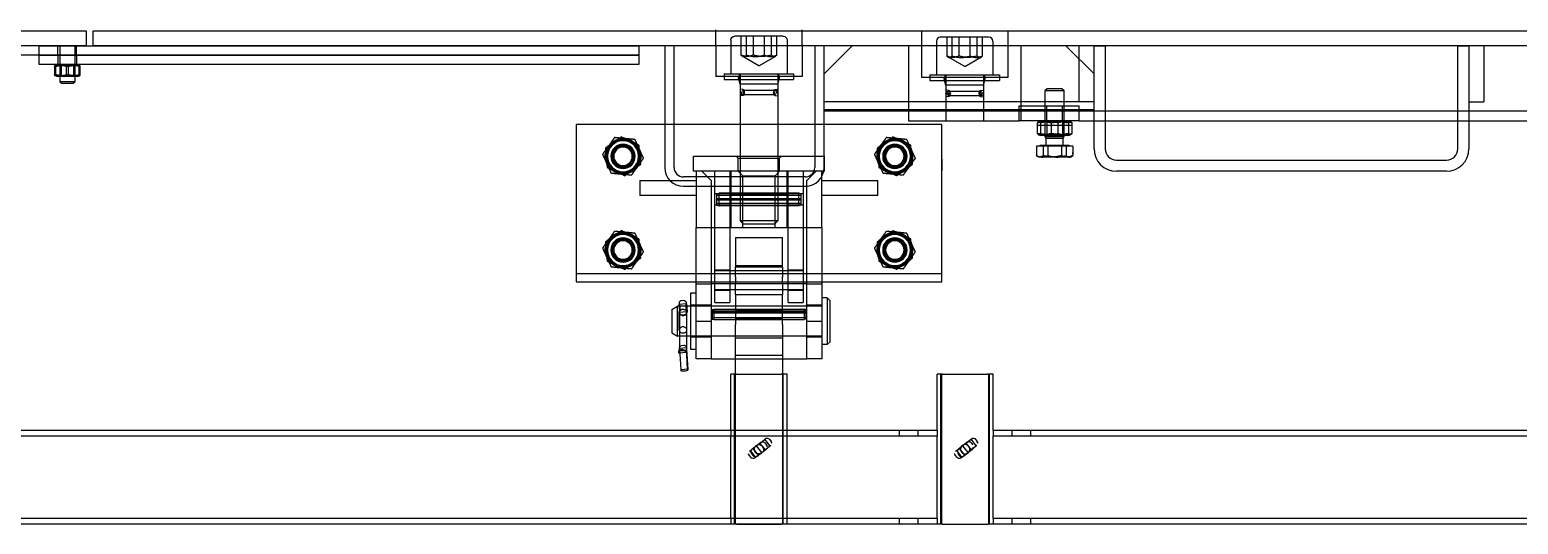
# Model space of a CAD drawing. Header units: millimetres. Extents: x 400408 to 401334, y 4543945 to 4544229.
# Drawn here: x 401205.904 to 401206.698, y 4544000.278 to 4544000.541 of the extents above; entities that cross this region are included whole.
import ezdxf

# ---------------------------------------------------------------- set-up
doc = ezdxf.new("R2010")
doc.units = ezdxf.units.MM
doc.layers.add('görünüş prota', color=4, linetype='Continuous')
doc.layers.add('kiris prota', color=6, linetype='Continuous')

# ---------------------------------------------------------------- blocks, each defined once
blk = doc.blocks.new('Z317626Zaviranipudorys')
at = {"layer": 'görünüş prota', "color": 253, "ltscale": 12.251899}
for p, q in [((463, 8945.49), (463, 8953.49)), ((473, 8949.99), (499, 8949.99)), ((476.42, 8939.99), (476.42, 8949.99)), ((479.39, 8939.99), (479.39, 8949.99)), ((483.03, 8939.99), (483.03, 8949.99)), ((488.98, 8939.99), (488.98, 8949.99)), ((492.62, 8939.99), (492.62, 8949.99)), ((495.59, 8949.99), (495.59, 8939.99)), ((509, 8945.49), (509, 8953.49)), ((463, 8945.49), (463, 8928.49)), ((471, 8947.99), (471, 8929.99)), ((501, 8947.99), (501, 8929.99)), ((509, 8945.49), (509, 8928.49)), ((486, 8934.32), (477.08, 8939.47)), ((486, 8934.32), (494.92, 8939.47)), ((463, 8928.49), (509, 8928.49)), ((504.5, 8929.99), (467.5, 8929.99)), ((467.5, 8929.99), (467.5, 8926.99)), ((504.5, 8926.99), (467.5, 8926.99)), ((476, 8924.49), (474.93, 8928.49)), ((475.5, 8929.99), (475.5, 8926.99)), ((476, 8929.89), (476, 8921.95)), ((496, 8929.89), (496, 8921.95)), ((496, 8924.49), (497.08, 8928.49)), ((496.5, 8929.99), (496.5, 8926.99)), ((504.5, 8929.99), (504.5, 8926.99)), ((476, 8924.49), (496, 8924.49)), ((476, 8924.49), (476, 8905.49)), ((476, 8918.03), (476, 8905.49)), ((477.6, 8921.63), (476.19, 8921.75)), ((477.6, 8918.35), (476.19, 8918.22)), ((494.85, 8921.19), (477.15, 8921.19)), ((477.15, 8918.79), (494.85, 8918.79)), ((478.05, 8921.13), (478.05, 8918.85)), ((493.95, 8921.13), (493.95, 8918.85)), ((494.41, 8921.63), (495.82, 8921.75)), ((494.41, 8918.35), (495.82, 8918.22)), ((496, 8924.49), (496, 8905.49)), ((496, 8918.03), (496, 8905.49)), ((388.5, 8884.49), (388.5, 8902.99)), ((388.5, 8902.99), (462.25, 8902.99)), ((462.25, 8902.99), (468.25, 8902.99)), ((468.25, 8902.99), (476, 8902.99)), ((476, 8905.49), (476, 8885.99)), ((476, 8902.99), (496, 8902.99)), ((496, 8905.49), (496, 8885.99)), ((496, 8902.99), (583.5, 8902.99)), ((583.5, 8902.99), (583.5, 8818.99)), ((460.22, 8885.99), (451, 8885.99)), ((451, 8884.49), (451, 8885.99)), ((467.38, 8885.99), (460.22, 8885.99)), ((521, 8885.99), (467.38, 8885.99)), ((475, 8884.99), (474, 8885.99)), ((476, 8885.99), (476, 8851.52)), ((496, 8885.99), (496, 8851.52)), ((497, 8884.99), (498, 8885.99)), ((521, 8877.99), (521, 8885.99)), ((388.25, 8878.49), (388.25, 8884.49)), ((388.5, 8878.49), (388.5, 8884.49)), ((388.5, 8818.99), (388.5, 8878.49)), ((451, 8878.49), (451, 8884.49)), ((451, 8877.99), (451, 8878.49)), ((451, 8877.99), (452.5, 8877.99)), ((452.5, 8877.99), (519.5, 8877.99)), ((452.5, 8847.99), (452.5, 8877.99)), ((455.5, 8877.99), (460.5, 8872.99)), ((462.5, 8877.99), (462.5, 8847.99)), ((470.5, 8847.99), (470.5, 8877.99)), ((471, 8847.99), (471, 8877.99)), ((497, 8884.99), (475, 8884.99)), ((475, 8877.99), (475, 8884.99)), ((477.36, 8875.64), (475, 8877.99)), ((494.65, 8875.64), (497, 8877.99)), ((497, 8877.99), (497, 8884.99)), ((501, 8877.99), (501, 8847.99)), ((501.5, 8877.99), (501.5, 8847.99)), ((509.5, 8847.99), (509.5, 8877.99)), ((511.5, 8872.99), (516.5, 8877.99)), ((519.5, 8877.99), (519.5, 8847.99)), ((519.5, 8877.99), (521, 8877.99)), ((452.5, 8872.99), (422.5, 8872.99)), ((422.5, 8864.99), (422.5, 8872.99)), ((460.5, 8847.99), (460.5, 8872.99)), ((494.65, 8875.64), (477.36, 8875.64)), ((477.36, 8847.99), (477.36, 8875.64)), ((494.65, 8847.99), (494.65, 8875.64)), ((511.5, 8872.99), (511.5, 8847.99)), ((549.5, 8872.99), (519.5, 8872.99)), ((549.5, 8872.99), (549.5, 8864.99)), ((422.5, 8864.99), (452.5, 8864.99)), ((462.5, 8865.99), (470.5, 8865.99)), ((463.5, 8866.02), (464.7, 8866.34)), ((463.5, 8859.96), (463.5, 8866.02)), ((463.5, 8865.14), (508.5, 8865.14)), ((464.7, 8863.41), (463.5, 8863.37)), ((463.5, 8863.26), (508.5, 8863.26)), ((508.5, 8862.72), (463.5, 8862.72)), ((463.5, 8862.61), (464.7, 8862.57)), ((464.7, 8859.64), (464.7, 8866.34)), ((464.7, 8866.34), (507.3, 8866.34)), ((507.3, 8863.41), (464.7, 8863.41)), ((464.7, 8862.57), (507.3, 8862.57)), ((501, 8865.99), (471, 8865.99)), ((501.5, 8865.99), (509.5, 8865.99)), ((507.3, 8859.64), (507.3, 8866.34)), ((508.5, 8866.02), (507.3, 8866.34)), ((508.5, 8863.37), (507.3, 8863.41)), ((507.3, 8862.57), (508.5, 8862.61)), ((508.5, 8859.96), (508.5, 8866.02)), ((519.5, 8864.99), (549.5, 8864.99)), ((462.5, 8859.99), (470.5, 8859.99)), ((463.5, 8860.84), (508.5, 8860.84)), ((463.5, 8859.96), (464.7, 8859.64)), ((464.7, 8859.64), (507.3, 8859.64)), ((501, 8859.99), (471, 8859.99)), ((501.5, 8859.99), (509.5, 8859.99)), ((508.5, 8859.96), (507.3, 8859.64)), ((452.5, 8847.99), (452.5, 8797.99)), ((519.5, 8847.99), (452.5, 8847.99)), ((460.5, 8797.99), (460.5, 8847.99)), ((462.5, 8847.99), (462.5, 8807.99)), ((470.5, 8807.99), (470.5, 8847.99)), ((476, 8851.52), (496, 8851.52)), ((477.54, 8849.99), (476, 8851.52)), ((494.47, 8849.99), (477.54, 8849.99)), ((494.47, 8849.99), (496, 8851.52)), ((501.5, 8847.99), (501.5, 8807.99)), ((509.5, 8807.99), (509.5, 8847.99)), ((511.5, 8847.99), (511.5, 8797.99)), ((519.5, 8797.99), (519.5, 8847.99)), ((473.5, 8832.79), (473.5, 8842.7)), ((498.5, 8842.7), (473.5, 8842.7)), ((498.5, 8842.7), (498.5, 8832.79)), ((473.5, 8826.77), (473.5, 8832.79)), ((498.5, 8832.79), (498.5, 8826.77)), ((583.5, 8823.49), (388.5, 8823.49)), ((470.5, 8825.49), (462.5, 8825.49)), ((470.5, 8824.99), (462.5, 8824.99)), ((501.5, 8824.99), (470.5, 8824.99)), ((498.5, 8827.7), (473.5, 8827.7)), ((473.5, 8826.77), (498.5, 8826.77)), ((473.5, 8826.77), (473.5, 8824.99)), ((473.5, 8824.99), (473.5, 8821.65)), ((498.5, 8824.99), (498.5, 8826.77)), ((498.5, 8821.65), (498.5, 8824.99)), ((509.5, 8825.49), (501.5, 8825.49)), ((509.5, 8824.99), (501.5, 8824.99)), ((452.5, 8818.99), (388.5, 8818.99)), ((460.5, 8818.99), (452.5, 8818.99)), ((460.5, 8817.99), (452.5, 8817.99)), ((462.5, 8818.99), (460.5, 8818.99)), ((460.5, 8817.99), (462.5, 8817.99)), ((509.5, 8818.99), (462.5, 8818.99)), ((462.5, 8817.99), (509.5, 8817.99)), ((470.5, 8814.99), (462.5, 8814.99)), ((470.5, 8814.49), (462.5, 8814.49)), ((501.5, 8814.99), (470.5, 8814.99)), ((473.5, 8818.23), (473.5, 8821.65)), ((473.5, 8818.23), (473.5, 8814.99)), ((473.5, 8814.99), (473.5, 8812.23)), ((498.5, 8821.65), (498.5, 8818.23)), ((498.5, 8814.99), (498.5, 8818.23)), ((498.5, 8812.23), (498.5, 8814.99)), ((509.5, 8814.99), (501.5, 8814.99)), ((509.5, 8814.49), (501.5, 8814.49)), ((511.5, 8818.99), (509.5, 8818.99)), ((509.5, 8817.99), (511.5, 8817.99)), ((519.5, 8818.99), (511.5, 8818.99)), ((519.5, 8817.99), (511.5, 8817.99)), ((583.5, 8818.99), (519.5, 8818.99)), ((448, 8808.89), (449.6, 8810.49)), ((448, 8787.09), (448, 8808.89)), ((449.6, 8810.49), (449.6, 8785.49)), ((449.6, 8810.49), (452.5, 8810.49)), ((452.5, 8806.49), (460.5, 8806.49)), ((470.5, 8807.99), (462.5, 8807.99)), ((473.5, 8796.23), (473.5, 8812.23)), ((498.5, 8812.23), (473.5, 8812.23)), ((498.5, 8806.2), (473.5, 8806.2)), ((498.5, 8812.23), (498.5, 8796.23)), ((509.5, 8807.99), (501.5, 8807.99)), ((511.5, 8806.49), (519.5, 8806.49)), ((519.5, 8812.99), (522.5, 8812.99)), ((519.5, 8806.49), (522.5, 8806.49)), ((522.5, 8812.99), (522.5, 8782.99)), ((524.67, 8802.95), (524.88, 8806.38)), ((524.86, 8807.36), (528.53, 8806.99)), ((526.33, 8809.07), (527.43, 8808.96)), ((528.61, 8806.17), (528.42, 8803.29)), ((452.5, 8805.99), (460.5, 8805.99)), ((460.5, 8805.99), (473.5, 8805.99)), ((461, 8804.25), (461.9, 8804.5)), ((461, 8804.25), (461, 8799.14)), ((461.9, 8803.61), (461, 8803.44)), ((511, 8803.5), (461, 8803.5)), ((461, 8802.92), (461.9, 8803.04)), ((461, 8802.93), (511, 8802.93)), ((511, 8802.56), (461, 8802.56)), ((511, 8799.9), (461, 8799.9)), ((461, 8799.14), (461.9, 8798.9)), ((461.9, 8804.5), (461.9, 8798.9)), ((510.1, 8804.5), (461.9, 8804.5)), ((510.1, 8803.61), (461.9, 8803.61)), ((461.9, 8803.04), (510.1, 8803.04)), ((510.1, 8798.9), (461.9, 8798.9)), ((473.5, 8805.99), (498.5, 8805.99)), ((498.5, 8804.2), (473.5, 8804.2)), ((498.5, 8799.2), (473.5, 8799.2)), ((498.5, 8805.99), (511.5, 8805.99)), ((510.1, 8804.5), (510.1, 8798.9)), ((511, 8804.25), (510.1, 8804.5)), ((511, 8803.44), (510.1, 8803.61)), ((510.1, 8803.04), (511, 8802.92)), ((511, 8799.14), (510.1, 8798.9)), ((511, 8804.25), (511, 8799.14)), ((511.5, 8805.99), (522.5, 8805.99)), ((522.5, 8805.99), (524.53, 8805.99)), ((524.46, 8803.72), (524.67, 8802.95)), ((524.5, 8793.21), (524.5, 8802.77)), ((524.5, 8802.5), (524.69, 8802.08)), ((524.53, 8805.99), (528.6, 8805.99)), ((524.59, 8802.56), (524.59, 8802.31)), ((524.59, 8802.31), (524.59, 8802.29)), ((524.59, 8802.29), (524.59, 8789.99)), ((524.67, 8802.95), (528.34, 8802.58)), ((525.72, 8801.35), (526.82, 8801.24)), ((526.19, 8804.29), (527.29, 8804.18)), ((528.34, 8802.58), (528.13, 8803.34)), ((528.55, 8806), (528.34, 8802.58)), ((528.42, 8803.33), (528.42, 8803.31)), ((528.42, 8803.31), (528.42, 8802.29)), ((528.42, 8802.29), (528.42, 8789.99)), ((528.5, 8793.21), (528.5, 8802.77)), ((528.6, 8805.99), (529.5, 8805.99)), ((529.5, 8789.99), (529.5, 8805.99)), ((532.5, 8804.26), (529.5, 8805.99)), ((532.5, 8804.26), (532.5, 8791.72)), ((460.5, 8797.99), (452.5, 8797.99)), ((452.5, 8797.99), (452.5, 8777.99)), ((460.5, 8777.99), (460.5, 8797.99)), ((519.5, 8797.99), (511.5, 8797.99)), ((511.5, 8797.99), (511.5, 8777.99)), ((519.5, 8777.99), (519.5, 8797.99)), ((532.5, 8791.72), (529.5, 8789.99)), ((448, 8787.09), (449.6, 8785.49)), ((449.6, 8785.49), (452.5, 8785.49)), ((452.5, 8789.99), (460.5, 8789.99)), ((452.5, 8789.49), (460.5, 8789.49)), ((460.5, 8789.99), (473.5, 8789.99)), ((473.5, 8789.99), (498.5, 8789.99)), ((498.5, 8789.2), (473.5, 8789.2)), ((498.5, 8789.99), (511.5, 8789.99)), ((511.5, 8789.99), (522.5, 8789.99)), ((511.5, 8789.49), (519.5, 8789.49)), ((519.5, 8789.49), (522.5, 8789.49)), ((519.5, 8782.99), (522.5, 8782.99)), ((522.5, 8789.99), (529.5, 8789.99)), ((524.59, 8783.16), (524, 8772.17)), ((524.06, 8772.46), (524.67, 8783.84)), ((524.59, 8789.99), (524.59, 8783.14)), ((524.59, 8783.18), (524.59, 8783.16)), ((524.67, 8783.84), (525.09, 8781.32)), ((524.67, 8783.84), (528.34, 8783.46)), ((527.29, 8785.07), (526.19, 8785.18)), ((526.58, 8782.84), (527.68, 8782.73)), ((528.34, 8783.46), (527.73, 8772.08)), ((528.76, 8780.94), (528.34, 8783.46)), ((528.4, 8784.09), (528.42, 8784)), ((528.42, 8789.99), (528.42, 8783.91)), ((528.42, 8784), (528.8, 8781.7)), ((452.5, 8777.99), (460.5, 8777.99)), ((473.5, 8777.99), (460.5, 8777.99)), ((473.5, 8779.7), (498.5, 8779.7)), ((498.5, 8777.99), (473.5, 8777.99)), ((511.5, 8777.99), (498.5, 8777.99)), ((511.5, 8777.99), (519.5, 8777.99)), ((525.09, 8781.32), (525.14, 8781.73)), ((525.09, 8781.32), (528.21, 8781)), ((525.72, 8782.24), (526.82, 8782.12)), ((528.21, 8781), (528.76, 8780.94)), ((528.81, 8781.36), (528.76, 8780.94)), ((524, 8772.23), (524.06, 8772.46)), ((524.06, 8772.46), (527.73, 8772.08)), ((525.14, 8771.41), (526.24, 8771.3)), ((527.73, 8772.08), (527.67, 8771.85))]:
    blk.add_line(p, q, dxfattribs=at)
at = {"layer": 'görünüş prota', "color": 253}
for p, q in [((473.5, 8796.23), (473.5, 8769.7)), ((498.5, 8769.7), (498.5, 8796.23)), ((471, 8769.7), (474, 8769.7)), ((471, 8689.7), (471, 8769.7)), ((498, 8769.7), (474, 8769.7)), ((498, 8769.7), (501, 8769.7)), ((501, 8739.7), (501, 8769.7)), ((501, 8739.7), (501, 8736.7)), ((501, 8692.7), (501, 8736.7)), ((482.82, 8733.09), (481.96, 8732)), ((486.93, 8726.04), (482.23, 8729.74)), ((485.08, 8733.35), (489.78, 8729.65)), ((490.04, 8727.39), (489.19, 8726.3)), ((471, 8689.7), (474, 8689.7)), ((498, 8689.7), (474, 8689.7)), ((498, 8689.7), (501, 8689.7)), ((501, 8692.7), (501, 8689.7))]:
    blk.add_line(p, q, dxfattribs=at)
at = {"layer": 'görünüş prota', "color": 253, "ltscale": 11.728313}
for p, q in [((473, 8689.7), (473, 8769.7)), ((473.5, 8769.7), (473.5, 8689.7)), ((498.5, 8689.7), (498.5, 8769.7)), ((499, 8689.7), (499, 8769.7))]:
    blk.add_line(p, q, dxfattribs=at)
at = {"layer": 'görünüş prota', "color": 253, "ltscale": 0.238853}
for p, q in [((480.41, 8734.99), (479.56, 8733.9)), ((491.24, 8726.44), (490.39, 8725.36))]:
    blk.add_line(p, q, dxfattribs=at)
at = {"layer": 'görünüş prota', "color": 253, "ltscale": 0.796409}
for p, q in [((482.99, 8735.01), (480.14, 8731.4)), ((485.62, 8732.93), (482.77, 8729.32)), ((487.43, 8731.5), (484.58, 8727.89)), ((489.23, 8730.08), (486.38, 8726.47)), ((490.67, 8728.95), (487.82, 8725.33))]:
    blk.add_line(p, q, dxfattribs=at)
at = {"layer": 'görünüş prota', "color": 253, "ltscale": 1.53427}
for p, q in [((485.08, 8733.35), (482.59, 8735.32)), ((479.74, 8731.71), (482.23, 8729.74))]:
    blk.add_line(p, q, dxfattribs=at)
at = {"layer": 'görünüş prota', "color": 253, "ltscale": 0.792562}
for p, q in [((491.06, 8728.63), (489.78, 8729.65)), ((486.93, 8726.04), (488.21, 8725.02))]:
    blk.add_line(p, q, dxfattribs=at)
at = {"layer": 'görünüş prota', "color": 253, "ltscale": 12.251899}
for centre, radius in [((413.5, 8885.99), 8.6), ((413.5, 8885.99), 8.5), ((413.5, 8885.99), 8.3), ((558.5, 8885.99), 8.6), ((558.5, 8885.99), 8.5), ((558.5, 8885.99), 8.3), ((413.5, 8885.99), 6.5), ((413.5, 8885.99), 6), ((413.5, 8885.99), 6), ((413.5, 8885.99), 5.53), ((413.5, 8885.99), 5.05), ((413.5, 8885.99), 4.93), ((558.5, 8885.99), 6.5), ((558.5, 8885.99), 6), ((558.5, 8885.99), 6), ((558.5, 8885.99), 5.53), ((558.5, 8885.99), 5.05), ((558.5, 8885.99), 4.93), ((413.5, 8835.99), 8.6), ((413.5, 8835.99), 8.5), ((413.5, 8835.99), 8.3), ((413.5, 8835.99), 6.5), ((413.5, 8835.99), 6), ((413.5, 8835.99), 6), ((413.5, 8835.99), 5.53), ((413.5, 8835.99), 5.05), ((413.5, 8835.99), 4.93), ((558.5, 8835.99), 8.6), ((558.5, 8835.99), 8.5), ((558.5, 8835.99), 8.3), ((558.5, 8835.99), 6.5), ((558.5, 8835.99), 6), ((558.5, 8835.99), 6), ((558.5, 8835.99), 5.53), ((558.5, 8835.99), 5.05), ((558.5, 8835.99), 4.93)]:
    blk.add_circle(centre, radius, dxfattribs=at)
for centre, radius, start, end in [((473, 8947.99), 2, 90, 180), ((499, 8947.99), 2, 0, 90), ((475.9, 8929.89), 0.1, 0, 90), ((496.1, 8929.89), 0.1, 90, 180), ((477.15, 8919.99), 1.2, 90, 270), ((476.2, 8921.95), 0.2, 180, 265), ((476.2, 8918.03), 0.2, 95, 180), ((477.15, 8919.99), 1.2, 270, 90), ((477.55, 8921.13), 0.5, 0, 85), ((477.55, 8918.85), 0.5, 275, 0), ((494.85, 8919.99), 1.2, 90, 270), ((494.45, 8921.13), 0.5, 95, 180), ((494.45, 8918.85), 0.5, 180, 265), ((494.85, 8919.99), 1.2, 270, 90), ((495.8, 8921.95), 0.2, 275, 0), ((495.8, 8918.03), 0.2, 0, 85), ((413.5, 8885.99), 9, 114.6739, 174.6739), ((413.5, 8885.99), 9.5, 95.39659, 155.39659), ((413.5, 8885.99), 9, 54.6739, 114.6739), ((413.5, 8885.99), 9.5, 35.39659, 95.39659), ((558.5, 8885.99), 9, 114.6739, 174.6739), ((558.5, 8885.99), 9.5, 95.39659, 155.39659), ((558.5, 8885.99), 9, 54.6739, 114.6739), ((558.5, 8885.99), 9.5, 35.39659, 95.39659), ((413.5, 8885.99), 9.5, 155.39659, 189.08472), ((413.5, 8885.99), 9, 174.6739, 234.6739), ((413.5, 8885.99), 9, 354.6739, 54.6739), ((413.5, 8885.99), 9.5, 350.91528, 35.39659), ((558.5, 8885.99), 9.5, 155.39659, 215.39659), ((558.5, 8885.99), 9, 174.6739, 234.6739), ((558.5, 8885.99), 9, 354.6739, 54.6739), ((558.5, 8885.99), 9.5, 335.39659, 35.39659), ((413.5, 8885.99), 9.5, 189.08472, 215.39659), ((413.5, 8885.99), 9.5, 215.39659, 232.13635), ((413.5, 8885.99), 9.5, 232.13635, 275.39659), ((413.5, 8885.99), 9, 234.6739, 294.6739), ((413.5, 8885.99), 9.5, 275.39659, 307.86365), ((413.5, 8885.99), 9, 294.6739, 354.6739), ((413.5, 8885.99), 9.5, 307.86365, 335.39659), ((413.5, 8885.99), 9.5, 335.39659, 350.91528), ((558.5, 8885.99), 9.5, 215.39659, 275.39659), ((558.5, 8885.99), 9, 234.6739, 294.6739), ((558.5, 8885.99), 9.5, 275.39659, 335.39659), ((558.5, 8885.99), 9, 294.6739, 354.6739), ((413.5, 8835.99), 9.5, 155.39659, 215.39659), ((413.5, 8835.99), 9, 114.6739, 174.6739), ((413.5, 8835.99), 9.5, 95.39659, 155.39659), ((413.5, 8835.99), 9, 54.6739, 114.6739), ((413.5, 8835.99), 9.5, 35.39659, 95.39659), ((413.5, 8835.99), 9, 354.6739, 54.6739), ((413.5, 8835.99), 9.5, 335.39659, 35.39659), ((558.5, 8835.99), 9.5, 155.39659, 215.39659), ((558.5, 8835.99), 9, 114.6739, 174.6739), ((558.5, 8835.99), 9.5, 95.39659, 155.39659), ((558.5, 8835.99), 9, 54.6739, 114.6739), ((558.5, 8835.99), 9.5, 35.39659, 95.39659), ((558.5, 8835.99), 9, 354.6739, 54.6739), ((558.5, 8835.99), 9.5, 335.39659, 35.39659), ((413.5, 8835.99), 9, 174.6739, 234.6739), ((413.5, 8835.99), 9.5, 215.39659, 275.39659), ((413.5, 8835.99), 9.5, 275.39659, 335.39659), ((413.5, 8835.99), 9, 294.6739, 354.6739), ((558.5, 8835.99), 9, 174.6739, 234.6739), ((558.5, 8835.99), 9.5, 215.39659, 275.39659), ((558.5, 8835.99), 9.5, 275.39659, 335.39659), ((558.5, 8835.99), 9, 294.6739, 354.6739), ((413.5, 8835.99), 9, 234.6739, 294.6739), ((558.5, 8835.99), 9, 234.6739, 294.6739)]:
    blk.add_arc(centre, radius, start, end, dxfattribs=at)
at = {"layer": 'görünüş prota', "color": 253}
for centre, radius, start, end in [((483.23, 8731.01), 1.61, 141.71778, 231.71778), ((484.08, 8732.09), 1.61, 51.71778, 141.71778), ((486, 8729.7), 2.5, 208.64386, 254.7917), ((486, 8729.7), 2.5, 28.64386, 74.7917), ((488.78, 8728.39), 1.61, 321.71778, 51.71778), ((487.92, 8727.3), 1.61, 231.71778, 321.71778)]:
    blk.add_arc(centre, radius, start, end, dxfattribs=at)
at = {"layer": 'görünüş prota', "color": 253, "ltscale": 0.444798}
for centre, start, end in [((485.03, 8729.58), 141.71778, 231.71778), ((485.89, 8730.67), 51.71778, 141.71778), ((486.12, 8728.73), 231.71778, 321.71778), ((486.97, 8729.81), 321.71778, 51.71778)]:
    blk.add_arc(centre, 1.61, start, end, dxfattribs=at)
at = {"layer": 'görünüş prota', "color": 253, "ltscale": 1.01119}
for start, end in [(74.7917, 208.64386), (254.7917, 28.64386)]:
    blk.add_arc((486, 8729.7), 2.5, start, end, dxfattribs=at)
at = {"layer": 'görünüş prota', "color": 253, "ltscale": 12.251899}
for centre, major_axis, ratio, start_param, end_param in [((524.67, 8805.52), (0.19, 1.84), 0.075673, 5.202159, 9.233252), ((528.34, 8805.15), (-0.19, -1.84), 0.075673, 2.060566, 6.091659), ((525.88, 8802.58), (1.27, 0.27), 0.950989, 2.815055, 3.3411), ((525.88, 8802.58), (1.27, 0.27), 0.950989, 3.3411, 4.385851), ((526.02, 8803.46), (1.29, -0.04), 0.64865, 1.465644, 3.036441), ((526.98, 8802.47), (-1.27, -0.27), 0.950989, 1.244258, 2.815055), ((527.12, 8803.35), (-1.29, 0.04), 0.64865, 3.119714, 4.607237), ((527.12, 8803.35), (-1.29, 0.04), 0.64865, 3.036441, 3.119714), ((525.88, 8783.12), (1.29, -0.03), 0.692133, 3.033166, 3.160197), ((525.88, 8783.12), (1.29, -0.03), 0.692133, 3.160197, 4.603962), ((526.02, 8784.01), (1.29, 0.11), 0.910572, 1.368875, 2.939672), ((526.42, 8781.6), (-1.28, -0.21), 0.960899, 4.435578, 6.006374), ((526.98, 8783.01), (-1.29, 0.03), 0.692133, 1.46237, 3.033166), ((527.12, 8783.89), (-1.29, -0.11), 0.910572, 3.066702, 4.510468), ((527.52, 8781.49), (1.28, 0.21), 0.960899, 0, 1.293985), ((527.12, 8783.89), (-1.29, -0.11), 0.910572, 2.939672, 3.066702), ((527.52, 8781.49), (1.28, 0.21), 0.960899, 6.006374, 6.283185), ((525.29, 8772.1), (-1.29, 0.07), 0.536951, 0, 1.480974), ((525.29, 8772.1), (-1.29, 0.07), 0.536951, 6.193363, 6.283185), ((526.39, 8771.98), (1.29, -0.07), 0.536951, 4.622567, 6.193363)]:
    blk.add_ellipse(centre, major_axis=major_axis, ratio=ratio, start_param=start_param, end_param=end_param, dxfattribs=at)
at = {"layer": 'görünüş prota', "color": 253, "ltscale": 0.437804}
for centre, major_axis, start_param, end_param in [((481.6, 8734.05), (1, 1.26), 0, 1.570796), ((480.74, 8732.97), (-1, -1.26), 4.712389, 6.283185), ((490.06, 8727.37), (1, 1.26), 4.712389, 6.283185), ((489.21, 8726.29), (-1, -1.26), 0, 1.570796)]:
    blk.add_ellipse(centre, major_axis=major_axis, ratio=0.933813, start_param=start_param, end_param=end_param, dxfattribs=at)
at = {"layer": 'görünüş prota', "color": 253, "ltscale": 12.251899}
for points, weights in [([(476.42, 8939.99), (477.9, 8938.57), (479.39, 8939.99)], [1, 1.15470053838, 1]), ([(483.03, 8939.99), (479.72, 8938.57), (476.42, 8939.99)], [1, 1.15470053838, 1]), ([(479.39, 8939.99), (484.18, 8938.57), (488.98, 8939.99)], [1, 1.15470053838, 1]), ([(492.62, 8939.99), (487.82, 8938.57), (483.03, 8939.99)], [1, 1.15470053838, 1]), ([(488.98, 8939.99), (492.28, 8938.57), (495.59, 8939.99)], [1, 1.15470053838, 1]), ([(495.59, 8939.99), (494.1, 8938.57), (492.62, 8939.99)], [1, 1.15470053838, 1]), ([(404.87, 8889.94), (405.93, 8892.26), (407.15, 8894.93)], [1, 1.0379548493, 1]), ([(405.02, 8892), (409.75, 8894.17), (414.47, 8896.34)], [1, 1.15470053838, 1]), ([(407.15, 8894.93), (410.08, 8895.21), (412.61, 8895.45)], [1, 1.0379548493, 1]), ([(412.61, 8895.45), (415.14, 8895.69), (418.07, 8895.96)], [1, 1.0379548493, 1]), ([(414.47, 8896.34), (418.71, 8893.33), (422.95, 8890.33)], [1, 1.15470053838, 1]), ([(418.07, 8895.96), (419.77, 8893.57), (421.25, 8891.49)], [1, 1.0379548493, 1]), ([(549.87, 8889.94), (550.93, 8892.26), (552.15, 8894.93)], [1, 1.0379548493, 1]), ([(550.02, 8892), (554.75, 8894.17), (559.47, 8896.34)], [1, 1.15470053838, 1]), ([(552.15, 8894.93), (555.08, 8895.21), (557.61, 8895.45)], [1, 1.0379548493, 1]), ([(557.61, 8895.45), (560.14, 8895.69), (563.07, 8895.96)], [1, 1.0379548493, 1]), ([(559.47, 8896.34), (563.71, 8893.33), (567.95, 8890.33)], [1, 1.15470053838, 1]), ([(563.07, 8895.96), (564.77, 8893.57), (566.25, 8891.49)], [1, 1.0379548493, 1]), ([(402.58, 8884.96), (403.81, 8887.63), (404.87, 8889.94)], [1, 1.0379548493, 1]), ([(404.06, 8881.65), (404.54, 8886.82), (405.02, 8892)], [1, 1.15470053838, 1]), ([(421.25, 8891.49), (422.72, 8889.42), (424.42, 8887.02)], [1, 1.0379548493, 1]), ([(422.95, 8890.33), (422.46, 8885.15), (421.98, 8879.98)], [1, 1.15470053838, 1]), ([(424.42, 8887.02), (423.81, 8885.69), (423.27, 8884.49)], [1, 1.01856730163, 1.01896856144]), ([(547.58, 8884.96), (548.81, 8887.63), (549.87, 8889.94)], [1, 1.0379548493, 1]), ([(549.06, 8881.65), (549.54, 8886.82), (550.02, 8892)], [1, 1.15470053838, 1]), ([(566.25, 8891.49), (567.72, 8889.42), (569.42, 8887.02)], [1, 1.0379548493, 1]), ([(567.95, 8890.33), (567.46, 8885.15), (566.98, 8879.98)], [1, 1.15470053838, 1]), ([(569.42, 8887.02), (568.2, 8884.35), (567.14, 8882.03)], [1, 1.0379548493, 1]), ([(402.91, 8884.49), (402.75, 8884.72), (402.58, 8884.96)], [1.0065692446, 1.00363222013, 1]), ([(405.76, 8880.49), (404.42, 8882.37), (402.91, 8884.49)], [1, 1.03432262918, 1.0065692446]), ([(412.54, 8875.64), (408.3, 8878.65), (404.06, 8881.65)], [1, 1.15470053838, 1]), ([(407.18, 8878.49), (406.46, 8879.5), (405.76, 8880.49)], [1.01888039489, 1.0176204519, 1]), ([(408.94, 8876.01), (408.01, 8877.32), (407.18, 8878.49)], [1, 1.02033439741, 1.01888039489]), ([(421.98, 8879.98), (417.26, 8877.81), (412.54, 8875.64)], [1, 1.15470053838, 1]), ([(420.52, 8878.49), (420.2, 8877.79), (419.86, 8877.05)], [1.01500615274, 1.01029615093, 1]), ([(422.14, 8882.03), (421.36, 8880.33), (420.52, 8878.49)], [1, 1.02765869837, 1.01500615274]), ([(423.27, 8884.49), (422.69, 8883.24), (422.14, 8882.03)], [1.01896856144, 1.01938754767, 1]), ([(550.76, 8880.49), (549.28, 8882.56), (547.58, 8884.96)], [1, 1.0379548493, 1]), ([(557.54, 8875.64), (553.3, 8878.65), (549.06, 8881.65)], [1, 1.15470053838, 1]), ([(553.94, 8876.01), (552.23, 8878.41), (550.76, 8880.49)], [1, 1.0379548493, 1]), ([(566.98, 8879.98), (562.26, 8877.81), (557.54, 8875.64)], [1, 1.15470053838, 1]), ([(567.14, 8882.03), (566.08, 8879.72), (564.86, 8877.05)], [1, 1.0379548493, 1]), ([(414.4, 8876.53), (411.86, 8876.29), (408.94, 8876.01)], [1, 1.0379548493, 1]), ([(419.86, 8877.05), (416.93, 8876.77), (414.4, 8876.53)], [1, 1.0379548493, 1]), ([(559.4, 8876.53), (556.86, 8876.29), (553.94, 8876.01)], [1, 1.0379548493, 1]), ([(564.86, 8877.05), (561.93, 8876.77), (559.4, 8876.53)], [1, 1.0379548493, 1]), ([(405.02, 8842), (409.75, 8844.17), (414.47, 8846.34)], [1, 1.15470053838, 1]), ([(412.61, 8845.45), (415.14, 8845.69), (418.07, 8845.96)], [1, 1.0379548493, 1]), ([(414.47, 8846.34), (418.71, 8843.33), (422.95, 8840.33)], [1, 1.15470053838, 1]), ([(418.07, 8845.96), (419.77, 8843.57), (421.25, 8841.49)], [1, 1.0379548493, 1]), ([(550.02, 8842), (554.75, 8844.17), (559.47, 8846.34)], [1, 1.15470053838, 1]), ([(557.61, 8845.45), (560.14, 8845.69), (563.07, 8845.96)], [1, 1.0379548493, 1]), ([(559.47, 8846.34), (563.71, 8843.33), (567.95, 8840.33)], [1, 1.15470053838, 1]), ([(563.07, 8845.96), (564.77, 8843.57), (566.25, 8841.49)], [1, 1.0379548493, 1]), ([(402.58, 8834.96), (403.81, 8837.63), (404.87, 8839.94)], [1, 1.0379548493, 1]), ([(404.06, 8831.65), (404.54, 8836.82), (405.02, 8842)], [1, 1.15470053838, 1]), ([(404.87, 8839.94), (405.93, 8842.26), (407.15, 8844.93)], [1, 1.0379548493, 1]), ([(407.15, 8844.93), (410.08, 8845.21), (412.61, 8845.45)], [1, 1.0379548493, 1]), ([(421.25, 8841.49), (422.72, 8839.42), (424.42, 8837.02)], [1, 1.0379548493, 1]), ([(422.95, 8840.33), (422.46, 8835.15), (421.98, 8829.98)], [1, 1.15470053838, 1]), ([(547.58, 8834.96), (548.81, 8837.63), (549.87, 8839.94)], [1, 1.0379548493, 1]), ([(549.06, 8831.65), (549.54, 8836.82), (550.02, 8842)], [1, 1.15470053838, 1]), ([(549.87, 8839.94), (550.93, 8842.26), (552.15, 8844.93)], [1, 1.0379548493, 1]), ([(552.15, 8844.93), (555.08, 8845.21), (557.61, 8845.45)], [1, 1.0379548493, 1]), ([(566.25, 8841.49), (567.72, 8839.42), (569.42, 8837.02)], [1, 1.0379548493, 1]), ([(567.95, 8840.33), (567.46, 8835.15), (566.98, 8829.98)], [1, 1.15470053838, 1]), ([(405.76, 8830.49), (404.28, 8832.56), (402.58, 8834.96)], [1, 1.0379548493, 1]), ([(412.54, 8825.64), (408.3, 8828.65), (404.06, 8831.65)], [1, 1.15470053838, 1]), ([(408.94, 8826.01), (407.23, 8828.41), (405.76, 8830.49)], [1, 1.0379548493, 1]), ([(421.98, 8829.98), (417.26, 8827.81), (412.54, 8825.64)], [1, 1.15470053838, 1]), ([(422.14, 8832.03), (421.08, 8829.72), (419.86, 8827.05)], [1, 1.0379548493, 1]), ([(424.42, 8837.02), (423.2, 8834.35), (422.14, 8832.03)], [1, 1.0379548493, 1]), ([(550.76, 8830.49), (549.28, 8832.56), (547.58, 8834.96)], [1, 1.0379548493, 1]), ([(557.54, 8825.64), (553.3, 8828.65), (549.06, 8831.65)], [1, 1.15470053838, 1]), ([(553.94, 8826.01), (552.23, 8828.41), (550.76, 8830.49)], [1, 1.0379548493, 1]), ([(566.98, 8829.98), (562.26, 8827.81), (557.54, 8825.64)], [1, 1.15470053838, 1]), ([(567.14, 8832.03), (566.08, 8829.72), (564.86, 8827.05)], [1, 1.0379548493, 1]), ([(569.42, 8837.02), (568.2, 8834.35), (567.14, 8832.03)], [1, 1.0379548493, 1]), ([(414.4, 8826.53), (411.86, 8826.29), (408.94, 8826.01)], [1, 1.0379548493, 1]), ([(419.86, 8827.05), (416.93, 8826.77), (414.4, 8826.53)], [1, 1.0379548493, 1]), ([(559.4, 8826.53), (556.86, 8826.29), (553.94, 8826.01)], [1, 1.0379548493, 1]), ([(564.86, 8827.05), (561.93, 8826.77), (559.4, 8826.53)], [1, 1.0379548493, 1])]:
    blk.add_rational_spline(points, weights, degree=2, dxfattribs=at)
for points, knots in [([(526.33, 8809.07), (526.19, 8809.09), (526.05, 8809.08), (525.79, 8809.02), (525.67, 8808.97), (525.45, 8808.86), (525.36, 8808.79), (525.21, 8808.64), (525.15, 8808.57), (525.05, 8808.43), (525.02, 8808.36), (524.96, 8808.23), (524.93, 8808.17), (524.85, 8807.95), (524.82, 8807.82), (524.73, 8807.4), (524.68, 8807.09), (524.59, 8806.48), (524.56, 8806.2), (524.49, 8805.65), (524.46, 8805.37), (524.42, 8804.82), (524.4, 8804.56), (524.37, 8804.05), (524.36, 8803.82), (524.35, 8803.37), (524.35, 8803.18), (524.39, 8802.9), (524.4, 8802.84), (524.43, 8802.7), (524.45, 8802.62), (524.5, 8802.5)], [5.348665, 5.348665, 5.348665, 5.348665, 5.373112, 5.373112, 5.400029, 5.400029, 5.434902, 5.434902, 5.484084, 5.484084, 5.549748, 5.549748, 5.650253, 5.650253, 5.944677, 5.944677, 6.422234, 6.422234, 6.765917, 6.765917, 7.099664, 7.099664, 7.433718, 7.433718, 7.778402, 7.778402, 8.180254, 8.180254, 8.269714, 8.269714, 8.359175, 8.359175, 8.359175, 8.359175]), ([(527.43, 8808.96), (527.57, 8808.95), (527.71, 8808.91), (527.95, 8808.8), (528.06, 8808.73), (528.25, 8808.57), (528.32, 8808.48), (528.44, 8808.31), (528.48, 8808.22), (528.55, 8808.07), (528.57, 8808), (528.61, 8807.86), (528.62, 8807.79), (528.64, 8807.6), (528.65, 8807.49), (528.65, 8807.25), (528.65, 8807.12), (528.65, 8806.83), (528.64, 8806.68), (528.63, 8806.4), (528.62, 8806.29), (528.61, 8806.17)], [0.93452, 0.93452, 0.93452, 0.93452, 0.958967, 0.958967, 0.985884, 0.985884, 1.020757, 1.020757, 1.069939, 1.069939, 1.135603, 1.135603, 1.236108, 1.236108, 1.464402, 1.464402, 1.692696, 1.692696, 1.92099, 1.92099, 2.07599, 2.07599, 2.07599, 2.07599]), ([(524.57, 8802.34), (524.53, 8802.49), (524.5, 8802.63), (524.5, 8802.97), (524.55, 8803.18), (524.76, 8803.54), (524.91, 8803.7), (525.27, 8803.95), (525.49, 8804.05), (525.98, 8804.19), (526.25, 8804.22), (526.76, 8804.22), (527.02, 8804.19), (527.52, 8804.05), (527.74, 8803.95), (528.09, 8803.7), (528.25, 8803.54), (528.38, 8803.31), (528.4, 8803.26), (528.42, 8803.21)], [0.2521227, 0.2521227, 0.2521227, 0.2521227, 0.3027374, 0.3027374, 0.3784165, 0.3784165, 0.4540955, 0.4540955, 0.5297852, 0.5297852, 0.6054748, 0.6054748, 0.6811645, 0.6811645, 0.7568541, 0.7568541, 0.8325332, 0.8325332, 0.8519135, 0.8519135, 0.8519135, 0.8519135]), ([(525.45, 8801.29), (525.32, 8801.37), (525.2, 8801.46), (524.91, 8801.72), (524.76, 8801.92), (524.63, 8802.18), (524.61, 8802.23), (524.59, 8802.28)], [0.1059945, 0.1059945, 0.1059945, 0.1059945, 0.1513793, 0.1513793, 0.2270584, 0.2270584, 0.2449421, 0.2449421, 0.2449421, 0.2449421]), ([(526.5, 8801.01), (526.25, 8801.01), (525.98, 8801.06), (525.64, 8801.19), (525.54, 8801.24), (525.45, 8801.29)], [0, 0, 0, 0, 0.0756896, 0.0756896, 0.1059945, 0.1059945, 0.1059945, 0.1059945]), ([(528.2, 8801.88), (528.12, 8801.76), (528.02, 8801.65), (527.74, 8801.4), (527.52, 8801.25), (527.21, 8801.13), (527.15, 8801.11), (527.09, 8801.1)], [1.0141903, 1.0141903, 1.0141903, 1.0141903, 1.0595704, 1.0595704, 1.13526, 1.13526, 1.1531479, 1.1531479, 1.1531479, 1.1531479]), ([(528.42, 8803.21), (528.48, 8803.07), (528.5, 8802.92), (528.5, 8802.56), (528.45, 8802.34), (528.31, 8802.04), (528.26, 8801.96), (528.2, 8801.88)], [0.8519135, 0.8519135, 0.8519135, 0.8519135, 0.9082123, 0.9082123, 0.9838913, 0.9838913, 1.0141903, 1.0141903, 1.0141903, 1.0141903]), ([(526.5, 8791.76), (526.76, 8791.76), (527.02, 8791.79), (527.52, 8791.92), (527.74, 8792.03), (528.09, 8792.27), (528.25, 8792.43), (528.45, 8792.8), (528.5, 8793.01), (528.5, 8793.41), (528.45, 8793.64), (528.25, 8794.06), (528.09, 8794.26), (527.74, 8794.58), (527.52, 8794.72), (527.02, 8794.92), (526.76, 8794.97), (526.25, 8794.97), (525.98, 8794.92), (525.49, 8794.72), (525.27, 8794.58), (524.91, 8794.26), (524.76, 8794.06), (524.55, 8793.64), (524.5, 8793.41), (524.5, 8793.01), (524.55, 8792.8), (524.76, 8792.43), (524.91, 8792.27), (525.27, 8792.03), (525.49, 8791.92), (525.98, 8791.79), (526.25, 8791.76), (526.5, 8791.76)], [0, 0, 0, 0, 0.07569, 0.07569, 0.151379, 0.151379, 0.227058, 0.227058, 0.302737, 0.302737, 0.378416, 0.378416, 0.454096, 0.454096, 0.529785, 0.529785, 0.605475, 0.605475, 0.681164, 0.681164, 0.756854, 0.756854, 0.832533, 0.832533, 0.908212, 0.908212, 0.983891, 0.983891, 1.05957, 1.05957, 1.13526, 1.13526, 1.21095, 1.21095, 1.21095, 1.21095])]:
    blk.add_open_spline(points, degree=3, knots=knots, dxfattribs=at)
for points in [[(524.59, 8802.28), (524.58, 8802.3), (524.58, 8802.32), (524.57, 8802.34)], [(527.09, 8801.1), (526.9, 8801.04), (526.7, 8801.01), (526.5, 8801.01)]]:
    blk.add_open_spline(points, degree=3, dxfattribs=at)
blk = doc.blocks.new('A$C750F51A7')
at = {"layer": 'görünüş prota', "color": 253, "lineweight": -2}
for p, q in [((-220.984, -61.165), (-73.334, -61.165)), ((-73.334, -61.165), (-73.334, -61.965)), ((-72.959, -61.965), (-72.959, -61.165)), ((-72.959, -61.165), (130.391, -61.165)), ((-28.759, -61.165), (-28.759, -61.965)), ((-27.959, -61.715), (-27.959, -63.515)), ((-25.159, -61.515), (-27.759, -61.515)), ((-27.418, -61.515), (-27.418, -62.515)), ((-27.121, -62.515), (-27.121, -61.515)), ((-26.757, -62.515), (-26.757, -61.515)), ((-26.162, -62.515), (-26.162, -61.515)), ((-25.798, -62.515), (-25.798, -61.515)), ((-25.501, -62.515), (-25.501, -61.515)), ((-24.959, -61.715), (-24.959, -63.515)), ((-24.159, -61.165), (-24.159, -61.965)), ((-73.334, -61.965), (-220.984, -61.965)), ((-75.834, -62.465), (-76.834, -62.465)), ((-75.834, -62.465), (-75.834, -61.965)), ((-75.834, -61.965), (-43.834, -61.965)), ((-43.834, -62.465), (-75.834, -62.465)), ((-75.834, -62.465), (-43.834, -62.465)), ((-75.834, -62.965), (-75.834, -62.465)), ((-74.834, -62.465), (-74.834, -61.965)), ((-74.834, -62.465), (-74.834, -62.965)), ((-74.734, -61.965), (-74.734, -63.615)), ((-73.934, -61.965), (-73.934, -63.615)), ((-73.834, -62.465), (-73.834, -61.965)), ((-73.834, -62.465), (-73.834, -62.965)), ((130.391, -61.965), (-72.959, -61.965)), ((-43.834, -61.965), (-43.834, -62.465)), ((-43.834, -62.465), (-43.834, -62.965)), ((-42.459, -61.965), (-42.459, -68.465)), ((-41.959, -68.465), (-41.959, -61.965)), ((-33.959, -61.965), (-34.459, -61.965)), ((-34.459, -61.965), (-34.459, -68.465)), ((-33.959, -68.465), (-33.959, -61.965)), ((-33.959, -63.465), (-32.459, -61.965)), ((-29.459, -61.965), (-29.459, -65.365)), ((-28.759, -61.965), (-28.759, -63.665)), ((-26.459, -63.082), (-27.351, -62.567)), ((-26.459, -63.082), (-25.568, -62.567)), ((-24.159, -61.965), (-24.159, -63.665)), ((-23.459, -61.965), (-23.459, -65.965)), ((-19.559, -63.465), (-21.059, -61.965)), ((-20.359, -62.665), (-20.359, -61.965)), ((-20.359, -64.965), (-20.359, -62.665)), ((-19.559, -67.465), (-19.559, -61.965)), ((-19.559, -61.965), (-18.959, -61.965)), ((-18.959, -61.965), (-18.959, -67.465)), ((-0.159, -67.465), (-0.159, -61.965)), ((-0.159, -61.965), (0.441, -61.965)), ((0.441, -61.965), (0.441, -67.465)), ((1.241, -61.965), (1.241, -64.965)), ((-43.834, -62.965), (-75.834, -62.965)), ((-75.011, -63.072), (-75.011, -63.508)), ((-74.899, -62.965), (-74.986, -63.015)), ((-74.954, -63.072), (-74.954, -63.508)), ((-74.667, -63.004), (-74.734, -62.965)), ((-74.002, -63.004), (-74.667, -63.004)), ((-74.667, -63.004), (-74.667, -63.576)), ((-74.391, -63.072), (-74.391, -63.508)), ((-74.278, -63.072), (-74.278, -63.508)), ((-74.002, -63.004), (-73.934, -62.965)), ((-74.002, -63.004), (-74.002, -63.576)), ((-73.769, -62.965), (-73.683, -63.015)), ((-73.715, -63.072), (-73.715, -63.508)), ((-73.658, -63.072), (-73.658, -63.508)), ((-28.309, -63.515), (-24.609, -63.515)), ((-28.309, -63.515), (-28.309, -63.815)), ((-27.509, -63.515), (-27.509, -63.815)), ((-25.409, -63.515), (-25.409, -63.815)), ((-24.609, -63.515), (-24.609, -63.815)), ((-74.899, -63.615), (-74.986, -63.565)), ((-73.769, -63.615), (-74.899, -63.615)), ((-74.667, -63.576), (-74.734, -63.615)), ((-74.734, -63.615), (-74.734, -63.889)), ((-73.934, -63.889), (-74.734, -63.889)), ((-74.658, -63.965), (-74.734, -63.889)), ((-74.667, -63.576), (-74.002, -63.576)), ((-74.658, -63.965), (-74.011, -63.965)), ((-74.011, -63.965), (-73.934, -63.889)), ((-74.002, -63.576), (-73.934, -63.615)), ((-73.934, -63.615), (-73.934, -63.889)), ((-73.769, -63.615), (-73.683, -63.565)), ((-24.159, -63.665), (-28.759, -63.665)), ((-28.309, -63.815), (-24.609, -63.815)), ((-27.459, -64.065), (-27.567, -63.665)), ((-27.459, -63.525), (-27.459, -64.319)), ((-25.459, -64.065), (-27.459, -64.065)), ((-27.459, -64.065), (-27.459, -65.965)), ((-25.459, -63.525), (-25.459, -64.319)), ((-25.459, -64.065), (-25.352, -63.665)), ((-25.459, -64.065), (-25.459, -65.965)), ((-22.067, -64.265), (-22.159, -64.357)), ((-21.251, -64.265), (-22.067, -64.265)), ((-21.251, -64.265), (-21.159, -64.357)), ((-19.559, -64.965), (-33.959, -64.965)), ((-27.459, -64.712), (-27.459, -65.965)), ((-27.3, -64.351), (-27.441, -64.339)), ((-27.3, -64.679), (-27.441, -64.692)), ((-27.344, -64.395), (-25.574, -64.395)), ((-25.574, -64.635), (-27.344, -64.635)), ((-27.254, -64.401), (-27.254, -64.629)), ((-25.664, -64.401), (-25.664, -64.629)), ((-25.619, -64.351), (-25.478, -64.339)), ((-25.619, -64.679), (-25.478, -64.692)), ((-25.459, -64.712), (-25.459, -65.965)), ((-22.159, -64.357), (-21.159, -64.357)), ((-22.159, -66.765), (-22.159, -64.357)), ((-21.159, -66.765), (-21.159, -64.357)), ((0.441, -64.965), (1.241, -64.965)), ((-33.959, -65.365), (-19.559, -65.365)), ((-29.459, -65.465), (-33.959, -65.465)), ((-29.459, -65.365), (-29.459, -65.965)), ((-20.359, -65.465), (-29.459, -65.465)), ((-23.559, -65.365), (-23.559, -65.165)), ((-23.559, -65.165), (-20.359, -65.165)), ((-23.559, -65.965), (-23.559, -65.365)), ((-23.459, -65.165), (-23.459, -65.965)), ((-22.078, -65.965), (-22.078, -65.165)), ((-21.241, -65.965), (-21.241, -65.165)), ((-20.359, -65.365), (-20.359, -65.165)), ((-20.359, -65.965), (-20.359, -65.365)), ((-19.559, -65.465), (-20.359, -65.465)), ((-18.959, -65.465), (-19.559, -65.465)), ((-0.159, -65.465), (-18.959, -65.465)), ((0.441, -65.465), (-0.159, -65.465)), ((46.716, -65.465), (0.441, -65.465)), ((-29.459, -65.965), (-23.559, -65.965)), ((-20.359, -65.965), (-23.559, -65.965)), ((-22.584, -66.09), (-22.584, -66.64)), ((-20.735, -66.215), (-22.584, -66.215)), ((-22.424, -65.965), (-22.524, -66.023)), ((-22.407, -66.09), (-22.407, -66.64)), ((-22.078, -66.012), (-22.159, -65.965)), ((-21.241, -66.012), (-22.078, -66.012)), ((-22.078, -66.012), (-22.078, -66.718)), ((-21.837, -66.09), (-21.837, -66.64)), ((-21.482, -66.09), (-21.482, -66.64)), ((-21.241, -66.012), (-21.159, -65.965)), ((-21.241, -66.012), (-21.241, -66.718)), ((-20.912, -66.09), (-20.912, -66.64)), ((-20.894, -65.965), (-20.795, -66.023)), ((-20.735, -66.09), (-20.735, -66.64)), ((-20.359, -65.965), (104.791, -65.965)), ((-22.63, -67.325), (-22.63, -67.829)), ((-22.269, -67.325), (-22.63, -67.325)), ((-22.424, -66.765), (-22.524, -66.708)), ((-22.429, -67.265), (-20.889, -67.265)), ((-22.429, -67.325), (-22.429, -67.265)), ((-20.894, -66.765), (-22.424, -66.765)), ((-22.269, -67.325), (-22.269, -67.829)), ((-21.298, -67.325), (-22.269, -67.325)), ((-22.078, -66.718), (-22.159, -66.765)), ((-22.159, -66.815), (-22.159, -66.765)), ((-22.159, -66.815), (-21.159, -66.815)), ((-22.119, -66.907), (-22.159, -66.815)), ((-22.119, -66.907), (-21.2, -66.907)), ((-22.119, -67.265), (-22.119, -66.907)), ((-22.078, -66.718), (-21.241, -66.718)), ((-22.021, -67.325), (-22.021, -67.829)), ((-20.688, -67.325), (-21.298, -67.325)), ((-21.298, -67.325), (-21.298, -67.829)), ((-21.241, -66.718), (-21.159, -66.765)), ((-21.2, -66.907), (-21.159, -66.815)), ((-21.2, -67.265), (-21.2, -66.907)), ((-21.159, -66.815), (-21.159, -66.765)), ((-21.05, -67.325), (-21.05, -67.829)), ((-20.894, -66.765), (-20.795, -66.708)), ((-20.889, -67.325), (-20.889, -67.265)), ((-20.688, -67.325), (-20.688, -67.829)), ((-22.509, -67.905), (-22.574, -67.868)), ((-22.45, -67.905), (-22.509, -67.905)), ((-21.783, -67.905), (-22.45, -67.905)), ((-20.993, -67.905), (-21.783, -67.905)), ((-20.809, -67.905), (-20.993, -67.905)), ((-20.809, -67.905), (-20.745, -67.868)), ((-18.359, -68.065), (-0.759, -68.065)), ((-34.959, -68.965), (-41.459, -68.965)), ((-0.759, -68.665), (-18.359, -68.665)), ((-41.459, -69.465), (-34.959, -69.465)), ((-27.934, -82.495), (-27.934, -79.495)), ((-27.634, -79.495), (-27.934, -79.495)), ((-27.734, -87.495), (-27.734, -79.495)), ((-27.684, -87.495), (-27.684, -79.495)), ((-27.634, -79.495), (-25.234, -79.495)), ((-24.934, -79.495), (-25.234, -79.495)), ((-25.184, -79.495), (-25.184, -87.495)), ((-25.134, -87.495), (-25.134, -79.495)), ((-24.934, -82.495), (-24.934, -79.495)), ((-27.934, -82.495), (-91.334, -82.495)), ((-29.934, -82.795), (-29.934, -82.495)), ((-28.934, -82.795), (-28.934, -82.495)), ((-27.934, -82.495), (-27.934, -82.795)), ((-24.934, -82.495), (-24.934, -82.795)), ((109.366, -82.495), (-24.934, -82.495)), ((-23.934, -82.795), (-23.934, -82.495)), ((-22.934, -82.795), (-22.934, -82.495)), ((-27.934, -82.795), (-91.334, -82.795)), ((-27.934, -87.195), (-27.934, -82.795)), ((-26.342, -83.129), (-26.812, -83.499)), ((-26.577, -83.314), (-26.292, -83.675)), ((-26.396, -83.171), (-26.111, -83.533)), ((-26.342, -83.129), (-26.093, -82.932)), ((-26.133, -82.963), (-25.848, -83.325)), ((-26.116, -83.155), (-26.031, -83.264)), ((-25.808, -83.293), (-26.057, -83.49)), ((-25.876, -82.966), (-25.79, -83.074)), ((109.366, -82.795), (-24.934, -82.795)), ((-24.934, -87.195), (-24.934, -82.795)), ((-26.958, -83.82), (-26.873, -83.929)), ((-26.94, -83.601), (-26.812, -83.499)), ((-26.901, -83.57), (-26.616, -83.931)), ((-26.838, -83.725), (-26.753, -83.834)), ((-26.757, -83.456), (-26.472, -83.818)), ((-26.527, -83.86), (-26.655, -83.962)), ((-26.527, -83.86), (-26.057, -83.49)), ((-27.934, -87.195), (-91.334, -87.195)), ((-29.934, -87.495), (-29.934, -87.195)), ((-28.934, -87.495), (-28.934, -87.195)), ((-27.934, -87.195), (-27.934, -87.495)), ((109.366, -87.195), (-24.934, -87.195)), ((-24.934, -87.195), (-24.934, -87.495)), ((-23.934, -87.495), (-23.934, -87.195)), ((-22.934, -87.495), (-22.934, -87.195)), ((-27.934, -87.495), (-91.334, -87.495)), ((-27.634, -87.495), (-27.934, -87.495)), ((-27.634, -87.495), (-25.234, -87.495)), ((-24.934, -87.495), (-25.234, -87.495)), ((81.766, -87.495), (-24.934, -87.495))]:
    blk.add_line(p, q, dxfattribs=at)
for centre, radius, start, end in [((-27.759, -61.715), 0.2, 90, 180), ((-25.159, -61.715), 0.2, 0, 90), ((-27.469, -63.525), 0.01, 0, 90), ((-25.449, -63.525), 0.01, 90, 180), ((-27.439, -64.319), 0.02, 180, 265), ((-25.479, -64.319), 0.02, 275, 0), ((-27.344, -64.515), 0.12, 90, 270), ((-27.439, -64.712), 0.02, 95, 180), ((-27.344, -64.515), 0.12, 270, 90), ((-27.304, -64.401), 0.05, 0, 85), ((-27.304, -64.629), 0.05, 275, 0), ((-25.574, -64.515), 0.12, 90, 270), ((-25.614, -64.401), 0.05, 95, 180), ((-25.614, -64.629), 0.05, 180, 265), ((-25.574, -64.515), 0.12, 270, 90), ((-25.479, -64.712), 0.02, 0, 85), ((-18.359, -67.465), 1.2, 180, 270), ((-18.359, -67.465), 0.6, 180, 270), ((-0.759, -67.465), 1.2, 270, 0), ((-0.759, -67.465), 0.6, 270, 0), ((-19.209, -67.915), 1.5, 170.4002, 177.27157), ((-41.459, -68.465), 1, 180, 270), ((-41.459, -68.465), 0.5, 180, 270), ((-34.959, -68.465), 1, 270, 0), ((-34.959, -68.465), 0.5, 270, 0), ((-19.209, -67.915), 0.95, 308.67263, 310.14004), ((-26.531, -83.483), 0.161, 128.28222, 218.28222), ((-26.434, -83.495), 0.25, 151.35614, 285.2083), ((-26.434, -83.495), 0.25, 105.2083, 151.35614), ((-26.423, -83.398), 0.161, 38.28222, 128.28222), ((-26.434, -83.495), 0.25, 331.35614, 105.2083), ((-26.242, -83.255), 0.161, 38.28222, 128.28222), ((-26.157, -83.363), 0.161, 308.28222, 38.28222), ((-26.712, -83.626), 0.161, 128.28222, 218.28222), ((-26.626, -83.734), 0.161, 218.28222, 308.28222), ((-26.446, -83.591), 0.161, 218.28222, 308.28222), ((-26.434, -83.495), 0.25, 285.2083, 331.35614), ((-26.338, -83.506), 0.161, 308.28222, 38.28222)]:
    blk.add_arc(centre, radius, start, end, dxfattribs=at)
at = {"layer": 'görünüş prota', "color": 253, "lineweight": -2, "extrusion": (0, 0, -1)}
for centre, major_axis, start_param, end_param in [((-25.994, -83.059), (-0.1, 0.126), 0, 1.570796), ((-25.908, -83.167), (0.1, -0.126), 4.712389, 6.283185), ((-26.84, -83.727), (-0.1, 0.126), 4.712389, 6.283185), ((-26.755, -83.835), (0.1, -0.126), 0, 1.570796)]:
    blk.add_ellipse(centre, major_axis=major_axis, ratio=0.933813, start_param=start_param, end_param=end_param, dxfattribs=at)
at = {"layer": 'görünüş prota', "color": 253, "lineweight": -2}
for points, weights in [([(-27.418, -62.515), (-27.27, -62.657), (-27.121, -62.515)], [1, 1.15470053838, 1]), ([(-26.757, -62.515), (-27.087, -62.657), (-27.418, -62.515)], [1, 1.15470053838, 1]), ([(-27.121, -62.515), (-26.641, -62.657), (-26.162, -62.515)], [1, 1.15470053838, 1]), ([(-25.798, -62.515), (-26.277, -62.657), (-26.757, -62.515)], [1, 1.15470053838, 1]), ([(-26.162, -62.515), (-25.831, -62.657), (-25.501, -62.515)], [1, 1.15470053838, 1]), ([(-25.501, -62.515), (-25.649, -62.657), (-25.798, -62.515)], [1, 1.15470053838, 1]), ([(-75.011, -63.072), (-74.983, -62.964), (-74.954, -63.072)], [1, 1.15470053838, 1]), ([(-74.391, -63.072), (-74.701, -62.964), (-75.011, -63.072)], [1, 1.15470053838, 1]), ([(-74.954, -63.508), (-74.983, -63.616), (-75.011, -63.508)], [1, 1.15470053838, 1]), ([(-75.011, -63.508), (-74.701, -63.616), (-74.391, -63.508)], [1, 1.15470053838, 1]), ([(-74.954, -63.072), (-74.616, -62.964), (-74.278, -63.072)], [1, 1.15470053838, 1]), ([(-74.278, -63.508), (-74.616, -63.616), (-74.954, -63.508)], [1, 1.15470053838, 1]), ([(-73.715, -63.072), (-74.053, -62.964), (-74.391, -63.072)], [1, 1.15470053838, 1]), ([(-74.391, -63.508), (-74.053, -63.616), (-73.715, -63.508)], [1, 1.15470053838, 1]), ([(-74.278, -63.072), (-73.968, -62.964), (-73.658, -63.072)], [1, 1.15470053838, 1]), ([(-73.658, -63.508), (-73.968, -63.616), (-74.278, -63.508)], [1, 1.15470053838, 1]), ([(-73.683, -63.015), (-73.697, -63.007), (-73.715, -63.072)], [1.07580546344, 1.08828146952, 1]), ([(-73.715, -63.508), (-73.697, -63.574), (-73.683, -63.565)], [1, 1.08828146952, 1.07580546344]), ([(-73.658, -63.072), (-73.671, -63.022), (-73.683, -63.015)], [1, 1.06641906886, 1.07580546344]), ([(-73.683, -63.565), (-73.671, -63.559), (-73.658, -63.508)], [1.07580546344, 1.06641906886, 1]), ([(-22.584, -66.09), (-22.21, -65.949), (-21.837, -66.09)], [1, 1.15470053838, 1]), ([(-22.524, -66.023), (-22.552, -66.039), (-22.584, -66.09)], [1.06840958158, 1.05105265346, 1]), ([(-22.584, -66.64), (-22.552, -66.692), (-22.524, -66.708)], [1, 1.05105265346, 1.06840958158]), ([(-21.837, -66.64), (-22.21, -66.782), (-22.584, -66.64)], [1, 1.15470053838, 1]), ([(-22.407, -66.09), (-22.469, -65.991), (-22.524, -66.023)], [1, 1.10364788492, 1.06840958158]), ([(-22.524, -66.708), (-22.469, -66.74), (-22.407, -66.64)], [1.06840958158, 1.10364788492, 1]), ([(-21.482, -66.09), (-21.944, -65.949), (-22.407, -66.09)], [1, 1.15470053838, 1]), ([(-22.407, -66.64), (-21.944, -66.782), (-21.482, -66.64)], [1, 1.15470053838, 1]), ([(-21.837, -66.09), (-21.374, -65.949), (-20.912, -66.09)], [1, 1.15470053838, 1]), ([(-20.912, -66.64), (-21.374, -66.782), (-21.837, -66.64)], [1, 1.15470053838, 1]), ([(-20.735, -66.09), (-21.108, -65.949), (-21.482, -66.09)], [1, 1.15470053838, 1]), ([(-21.482, -66.64), (-21.108, -66.782), (-20.735, -66.64)], [1, 1.15470053838, 1]), ([(-20.912, -66.09), (-20.823, -65.949), (-20.735, -66.09)], [1, 1.15470053838, 1]), ([(-20.735, -66.64), (-20.823, -66.782), (-20.912, -66.64)], [1, 1.15470053838, 1]), ([(-22.63, -67.829), (-22.467, -67.905), (-22.326, -67.905)], [1, 1.0379548493, 1]), ([(-22.45, -67.905), (-22.534, -67.905), (-22.63, -67.829)], [1, 1.0379548493, 1]), ([(-22.269, -67.829), (-22.366, -67.905), (-22.45, -67.905)], [1, 1.0379548493, 1]), ([(-22.326, -67.905), (-22.184, -67.905), (-22.021, -67.829)], [1, 1.0379548493, 1]), ([(-21.783, -67.905), (-22.009, -67.905), (-22.269, -67.829)], [1, 1.0379548493, 1]), ([(-22.021, -67.829), (-21.761, -67.905), (-21.535, -67.905)], [1, 1.0379548493, 1]), ([(-21.298, -67.829), (-21.558, -67.905), (-21.783, -67.905)], [1, 1.0379548493, 1]), ([(-21.535, -67.905), (-21.31, -67.905), (-21.05, -67.829)], [1, 1.0379548493, 1]), ([(-20.993, -67.905), (-21.135, -67.905), (-21.298, -67.829)], [1, 1.0379548493, 1]), ([(-21.05, -67.829), (-20.953, -67.905), (-20.869, -67.905)], [1, 1.0379548493, 1]), ([(-20.688, -67.829), (-20.852, -67.905), (-20.993, -67.905)], [1, 1.0379548493, 1]), ([(-20.869, -67.905), (-20.809, -67.905), (-20.745, -67.868)], [1, 1.02674900276, 1.01579483126]), ([(-20.745, -67.868), (-20.718, -67.852), (-20.688, -67.829)], [1.01579483126, 1.01120584655, 1]), ([(-18.616, -68.657), (-18.606, -68.649), (-18.597, -68.642)], [1, 1.00176893285, 1.00337297909])]:
    blk.add_rational_spline(points, weights, degree=2, dxfattribs=at)
at = {"layer": 'görünüş prota', "color": 253, "lineweight": -2, "xscale": -0.1, "yscale": 0.1, "zscale": 0.1}
blk.add_blockref('Z317626Zaviranipudorys', (11.166, -956.464), dxfattribs=at)
blk = doc.blocks.new('K-K Kesiti')
at = {"layer": 'kiris prota', "color": 1, "xscale": 0.01, "yscale": 0.01, "zscale": 0.01}
blk.add_blockref('A$C750F51A7', (401466.10175, 4544003.16883), dxfattribs=at)

msp = doc.modelspace()

# ---------------------------------------------------------------- block references
msp.add_blockref('K-K Kesiti', (-259.43434, -2.01623))

doc.saveas('drawing.dxf')
